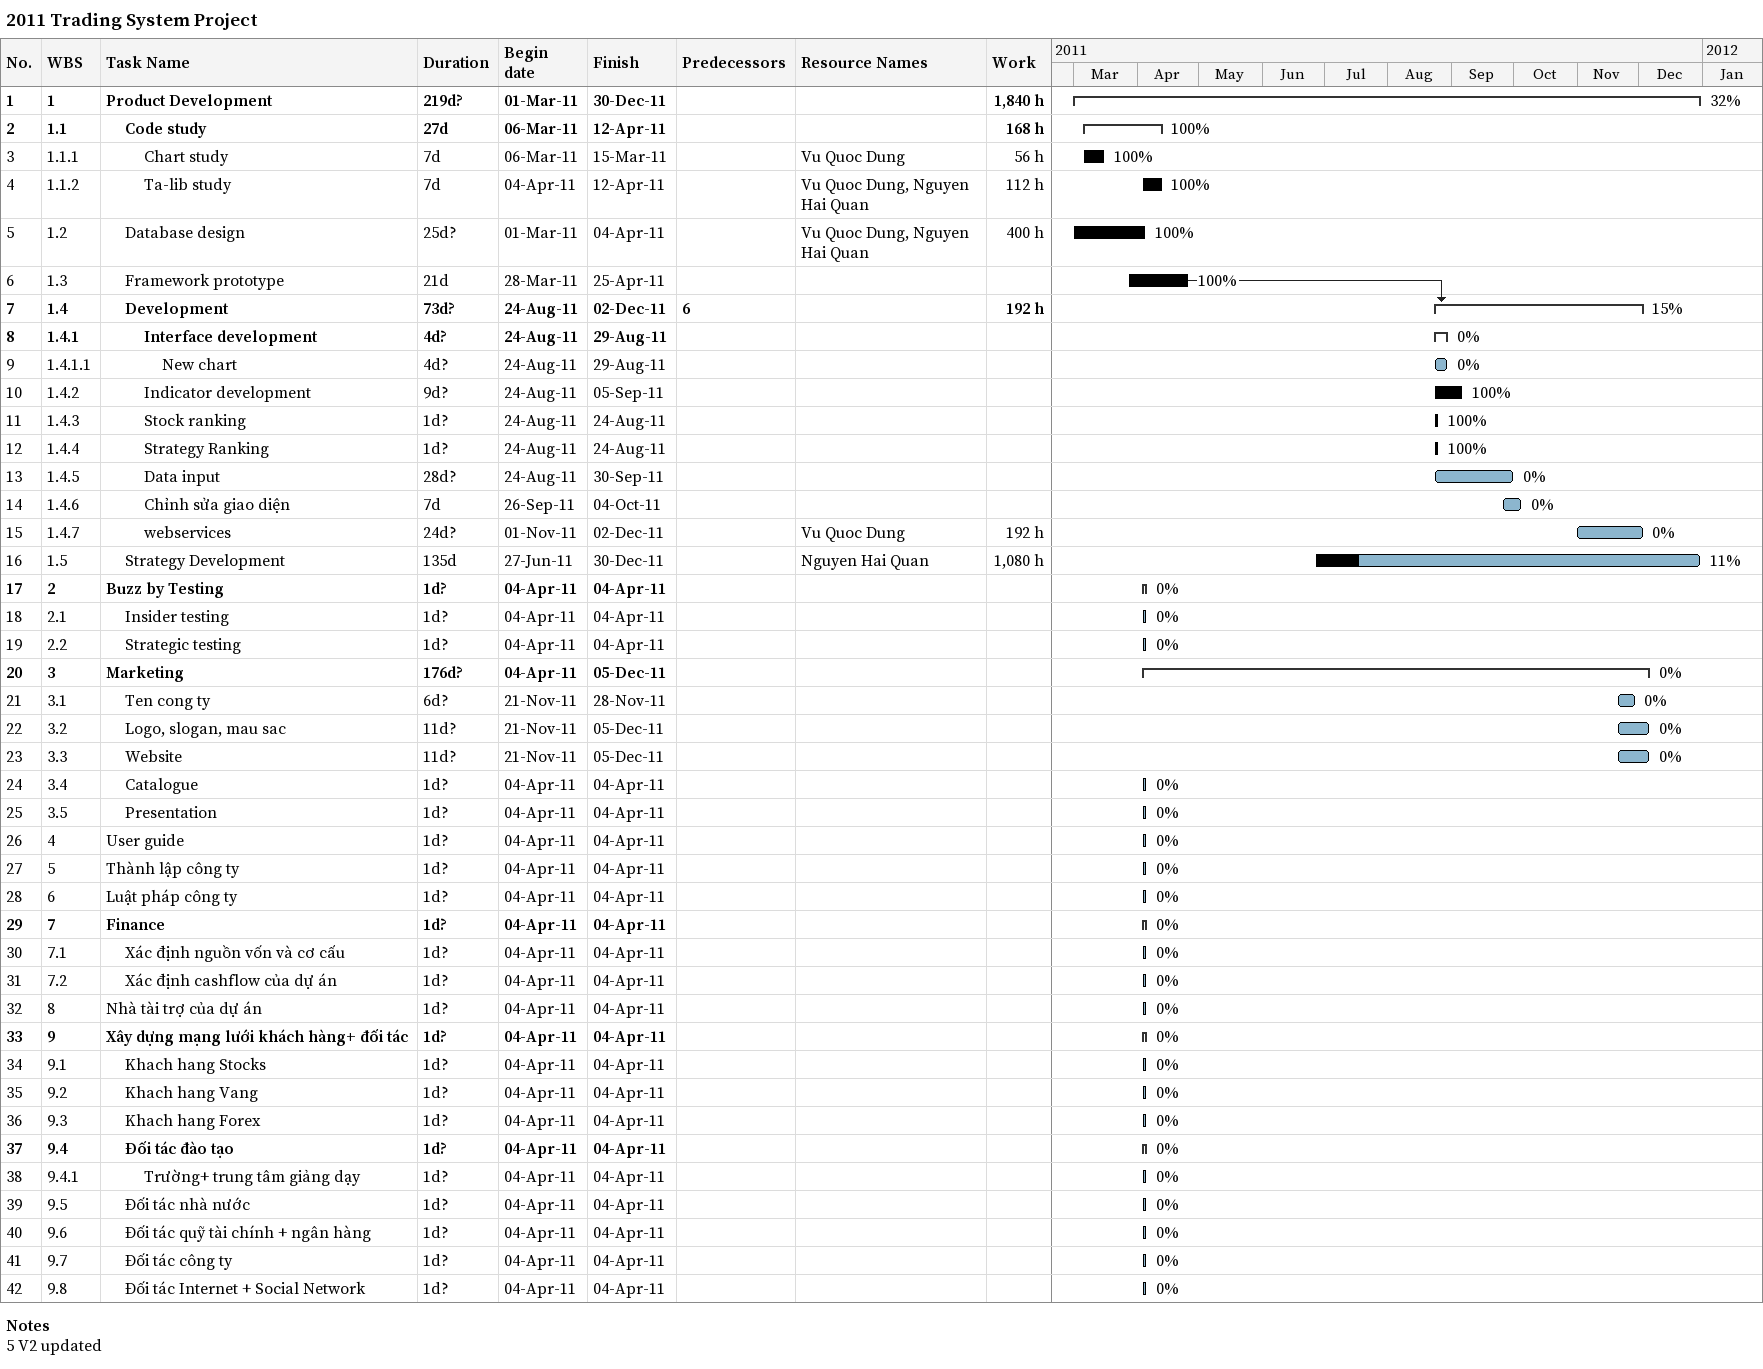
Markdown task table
2011 Trading System Project

| ID | WBS | Task | Duration | Start | Finish | Predecessors | Resources | % complete | Work (h) |
|---|---|---|---|---|---|---|---|---|---|
| 1 | 1 | **Product Development** | 219d? | 2011-03-01 | 2011-12-30 |  |  | 32 | 1840 |
| 2 | 1.1 | **Code study** | 27d | 2011-03-06 | 2011-04-12 |  |  | 100 | 168 |
| 3 | 1.1.1 | Chart study | 7d | 2011-03-06 | 2011-03-15 |  | Vu Quoc Dung | 100 | 56 |
| 4 | 1.1.2 | Ta-lib study | 7d | 2011-04-04 | 2011-04-12 |  | Vu Quoc Dung, Nguyen Hai Quan | 100 | 112 |
| 5 | 1.2 | Database design | 25d? | 2011-03-01 | 2011-04-04 |  | Vu Quoc Dung, Nguyen Hai Quan | 100 | 400 |
| 6 | 1.3 | Framework prototype | 21d | 2011-03-28 | 2011-04-25 |  |  | 100 |  |
| 7 | 1.4 | **Development** | 73d? | 2011-08-24 | 2011-12-02 | 6 |  | 15 | 192 |
| 8 | 1.4.1 | **Interface development** | 4d? | 2011-08-24 | 2011-08-29 |  |  | 0 |  |
| 9 | 1.4.1.1 | New chart | 4d? | 2011-08-24 | 2011-08-29 |  |  | 0 |  |
| 10 | 1.4.2 | Indicator development | 9d? | 2011-08-24 | 2011-09-05 |  |  | 100 |  |
| 11 | 1.4.3 | Stock ranking | 1d? | 2011-08-24 | 2011-08-24 |  |  | 100 |  |
| 12 | 1.4.4 | Strategy Ranking | 1d? | 2011-08-24 | 2011-08-24 |  |  | 100 |  |
| 13 | 1.4.5 | Data input | 28d? | 2011-08-24 | 2011-09-30 |  |  | 0 |  |
| 14 | 1.4.6 | Chỉnh sửa giao diện | 7d | 2011-09-26 | 2011-10-04 |  |  | 0 |  |
| 15 | 1.4.7 | webservices | 24d? | 2011-11-01 | 2011-12-02 |  | Vu Quoc Dung | 0 | 192 |
| 16 | 1.5 | Strategy Development | 135d | 2011-06-27 | 2011-12-30 |  | Nguyen Hai Quan | 11 | 1080 |
| 17 | 2 | **Buzz by Testing** | 1d? | 2011-04-04 | 2011-04-04 |  |  | 0 |  |
| 18 | 2.1 | Insider testing | 1d? | 2011-04-04 | 2011-04-04 |  |  | 0 |  |
| 19 | 2.2 | Strategic testing | 1d? | 2011-04-04 | 2011-04-04 |  |  | 0 |  |
| 20 | 3 | **Marketing** | 176d? | 2011-04-04 | 2011-12-05 |  |  | 0 |  |
| 21 | 3.1 | Ten cong ty | 6d? | 2011-11-21 | 2011-11-28 |  |  | 0 |  |
| 22 | 3.2 | Logo, slogan, mau sac | 11d? | 2011-11-21 | 2011-12-05 |  |  | 0 |  |
| 23 | 3.3 | Website | 11d? | 2011-11-21 | 2011-12-05 |  |  | 0 |  |
| 24 | 3.4 | Catalogue | 1d? | 2011-04-04 | 2011-04-04 |  |  | 0 |  |
| 25 | 3.5 | Presentation | 1d? | 2011-04-04 | 2011-04-04 |  |  | 0 |  |
| 26 | 4 | User guide | 1d? | 2011-04-04 | 2011-04-04 |  |  | 0 |  |
| 27 | 5 | Thành lập công ty | 1d? | 2011-04-04 | 2011-04-04 |  |  | 0 |  |
| 28 | 6 | Luật pháp công ty | 1d? | 2011-04-04 | 2011-04-04 |  |  | 0 |  |
| 29 | 7 | **Finance** | 1d? | 2011-04-04 | 2011-04-04 |  |  | 0 |  |
| 30 | 7.1 | Xác định nguồn vốn và cơ cấu | 1d? | 2011-04-04 | 2011-04-04 |  |  | 0 |  |
| 31 | 7.2 | Xác định cashflow của dự án | 1d? | 2011-04-04 | 2011-04-04 |  |  | 0 |  |
| 32 | 8 | Nhà tài trợ của dự án | 1d? | 2011-04-04 | 2011-04-04 |  |  | 0 |  |
| 33 | 9 | **Xây dựng mạng lưới khách hàng+ đối tác** | 1d? | 2011-04-04 | 2011-04-04 |  |  | 0 |  |
| 34 | 9.1 | Khach hang Stocks | 1d? | 2011-04-04 | 2011-04-04 |  |  | 0 |  |
| 35 | 9.2 | Khach hang Vang | 1d? | 2011-04-04 | 2011-04-04 |  |  | 0 |  |
| 36 | 9.3 | Khach hang Forex | 1d? | 2011-04-04 | 2011-04-04 |  |  | 0 |  |
| 37 | 9.4 | **Đối tác đào tạo** | 1d? | 2011-04-04 | 2011-04-04 |  |  | 0 |  |
| 38 | 9.4.1 | Trường+ trung tâm giảng dạy | 1d? | 2011-04-04 | 2011-04-04 |  |  | 0 |  |
| 39 | 9.5 | Đối tác nhà nước | 1d? | 2011-04-04 | 2011-04-04 |  |  | 0 |  |
| 40 | 9.6 | Đối tác quỹ tài chính + ngân hàng | 1d? | 2011-04-04 | 2011-04-04 |  |  | 0 |  |
| 41 | 9.7 | Đối tác công ty | 1d? | 2011-04-04 | 2011-04-04 |  |  | 0 |  |
| 42 | 9.8 | Đối tác Internet + Social Network | 1d? | 2011-04-04 | 2011-04-04 |  |  | 0 |  |

Notes
- 5: V2 updated
